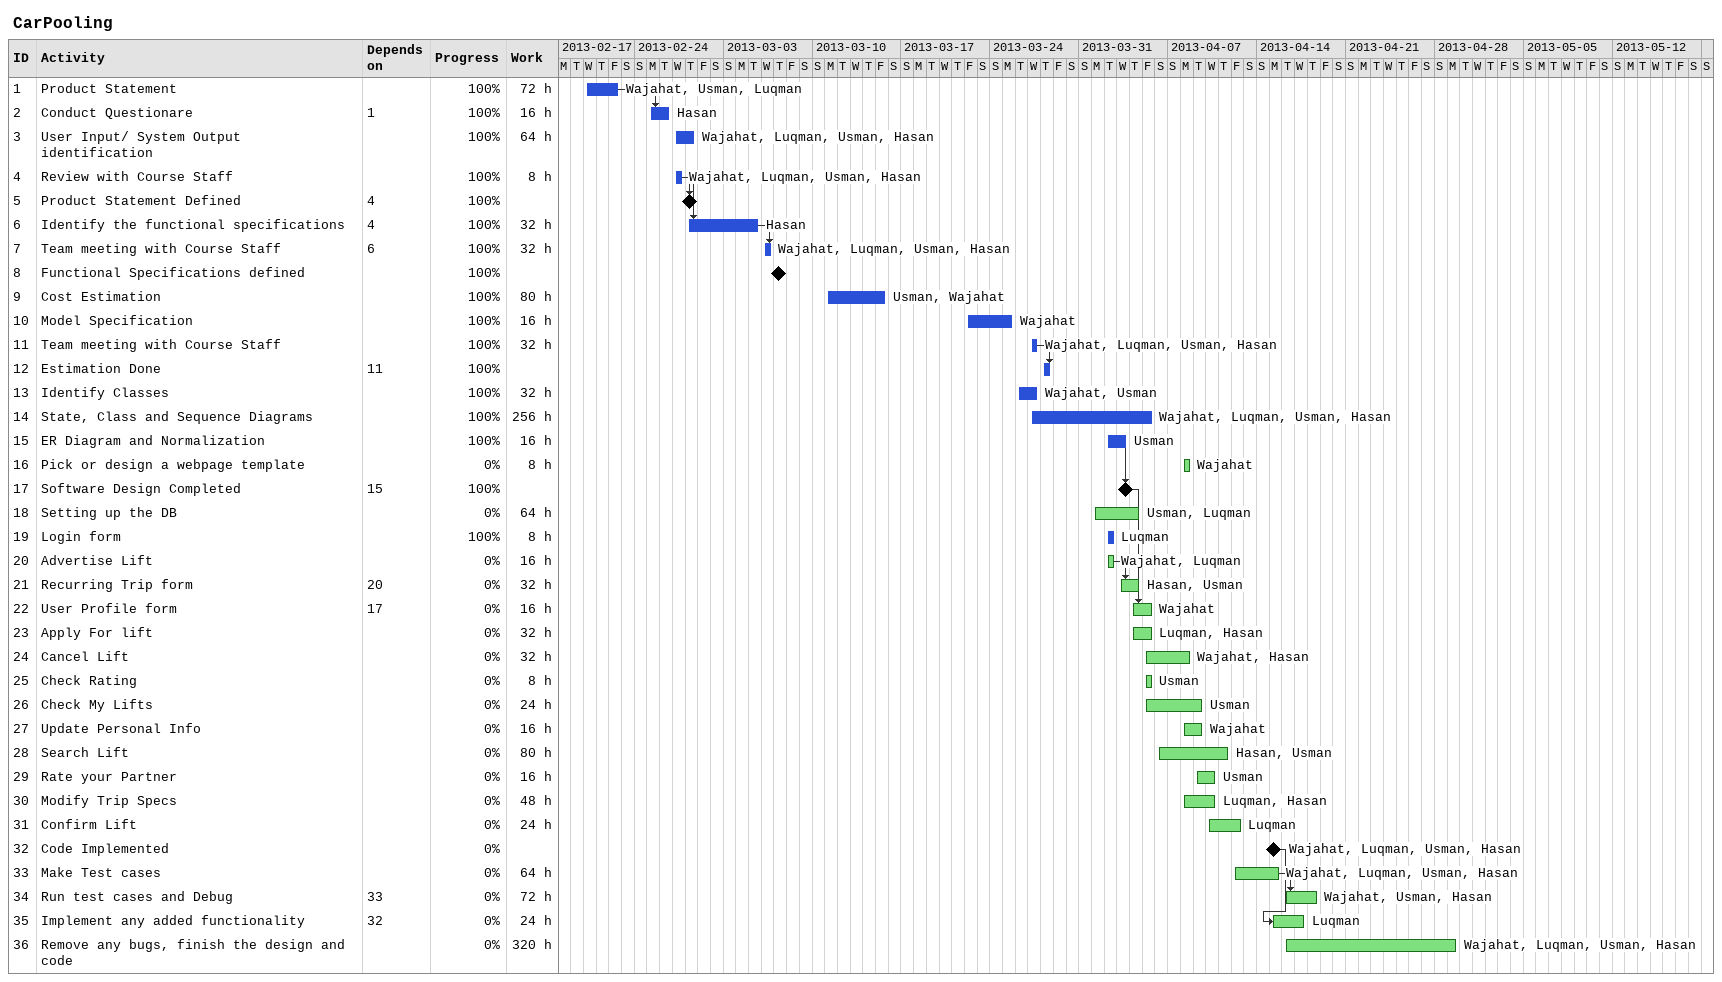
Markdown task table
CarPooling

| ID | Task | Start | Finish | Predecessors | Resources | % complete | Work (h) |
|---|---|---|---|---|---|---|---|
| 1 | Product Statement | 2013-02-20 | 2013-02-22 |  | Wajahat, Usman, Luqman | 100 | 72 |
| 2 | Conduct Questionare | 2013-02-25 | 2013-02-26 | 1 | Hasan | 100 | 16 |
| 3 | User Input/ System Output identification | 2013-02-27 | 2013-02-28 |  | Wajahat, Luqman, Usman, Hasan | 100 | 64 |
| 4 | Review with Course Staff | 2013-02-27 | 2013-02-27 |  | Wajahat, Luqman, Usman, Hasan | 100 | 8 |
| 5 | Product Statement Defined (milestone) | 2013-02-28 | 2013-02-28 | 4 |  | 100 |  |
| 6 | Identify the functional specifications | 2013-02-28 | 2013-03-05 | 4 | Hasan | 100 | 32 |
| 7 | Team meeting with Course Staff | 2013-03-06 | 2013-03-06 | 6 | Wajahat, Luqman, Usman, Hasan | 100 | 32 |
| 8 | Functional Specifications defined (milestone) | 2013-03-07 | 2013-03-07 |  |  | 100 |  |
| 9 | Cost Estimation | 2013-03-11 | 2013-03-15 |  | Usman, Wajahat | 100 | 80 |
| 10 | Model Specification | 2013-03-22 | 2013-03-25 |  | Wajahat | 100 | 16 |
| 11 | Team meeting with Course Staff | 2013-03-27 | 2013-03-27 |  | Wajahat, Luqman, Usman, Hasan | 100 | 32 |
| 12 | Estimation Done | 2013-03-28 | 2013-03-28 | 11 |  | 100 |  |
| 13 | Identify Classes | 2013-03-26 | 2013-03-27 |  | Wajahat, Usman | 100 | 32 |
| 14 | State, Class and Sequence Diagrams | 2013-03-27 | 2013-04-05 |  | Wajahat, Luqman, Usman, Hasan | 100 | 256 |
| 15 | ER Diagram and Normalization | 2013-04-02 | 2013-04-03 |  | Usman | 100 | 16 |
| 16 | Pick or design a webpage template | 2013-04-08 | 2013-04-08 |  | Wajahat | 0 | 8 |
| 17 | Software Design Completed (milestone) | 2013-04-03 | 2013-04-03 | 15 |  | 100 |  |
| 18 | Setting up the DB | 2013-04-01 | 2013-04-04 |  | Usman, Luqman | 0 | 64 |
| 19 | Login form | 2013-04-02 | 2013-04-02 |  | Luqman | 100 | 8 |
| 20 | Advertise Lift | 2013-04-02 | 2013-04-02 |  | Wajahat, Luqman | 0 | 16 |
| 21 | Recurring Trip form | 2013-04-03 | 2013-04-04 | 20 | Hasan, Usman | 0 | 32 |
| 22 | User Profile form | 2013-04-04 | 2013-04-05 | 17 | Wajahat | 0 | 16 |
| 23 | Apply For lift | 2013-04-04 | 2013-04-05 |  | Luqman, Hasan | 0 | 32 |
| 24 | Cancel Lift | 2013-04-05 | 2013-04-08 |  | Wajahat, Hasan | 0 | 32 |
| 25 | Check Rating | 2013-04-05 | 2013-04-05 |  | Usman | 0 | 8 |
| 26 | Check My Lifts | 2013-04-05 | 2013-04-09 |  | Usman | 0 | 24 |
| 27 | Update Personal Info | 2013-04-08 | 2013-04-09 |  | Wajahat | 0 | 16 |
| 28 | Search Lift | 2013-04-06 | 2013-04-11 |  | Hasan, Usman | 0 | 80 |
| 29 | Rate your Partner | 2013-04-09 | 2013-04-10 |  | Usman | 0 | 16 |
| 30 | Modify Trip Specs | 2013-04-08 | 2013-04-10 |  | Luqman, Hasan | 0 | 48 |
| 31 | Confirm Lift | 2013-04-10 | 2013-04-12 |  | Luqman | 0 | 24 |
| 32 | Code Implemented (milestone) | 2013-04-15 | 2013-04-15 |  | Wajahat, Luqman, Usman, Hasan | 0 |  |
| 33 | Make Test cases | 2013-04-12 | 2013-04-15 |  | Wajahat, Luqman, Usman, Hasan | 0 | 64 |
| 34 | Run test cases and Debug | 2013-04-16 | 2013-04-18 | 33 | Wajahat, Usman, Hasan | 0 | 72 |
| 35 | Implement any added functionality | 2013-04-15 | 2013-04-17 | 32 | Luqman | 0 | 24 |
| 36 | Remove any bugs, finish the design and code | 2013-04-16 | 2013-04-29 |  | Wajahat, Luqman, Usman, Hasan | 0 | 320 |
